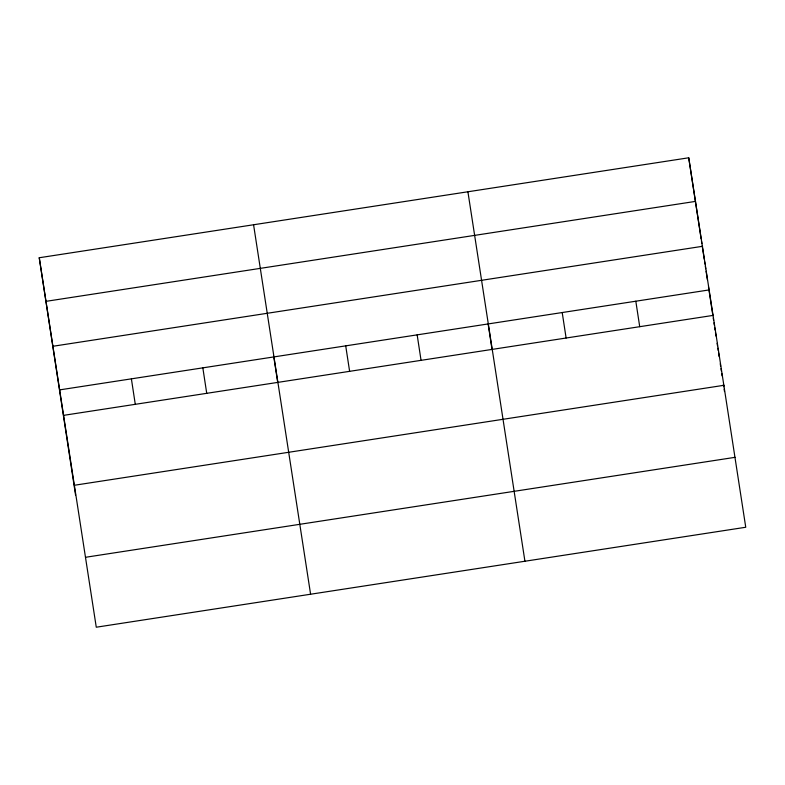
<?xml version="1.0" encoding="UTF-8"?>
<svg xmlns="http://www.w3.org/2000/svg" width="785" height="785" viewBox="0 0 785 785"><rect width="100%" height="100%" fill="white"/><g stroke="black" fill="none" stroke-linecap="round" stroke-linejoin="round"><path stroke-width="1.18" d="M39.25 257.745L688.73 157.785L745.75 527.255L96.27 627.215L39.25 257.745L75.576 495.119M46.079 301.332L695.559 201.382M53.115 346.244L702.595 246.294M59.945 389.841L709.424 289.881M63.84 415.314L713.33 315.364M74.546 485.238L724.025 385.288M85.565 557.281L735.054 457.331M467.909 191.775L524.929 561.246M253.575 224.755L310.595 594.225M688.73 157.785L701.113 238.728M701.486 241.132L701.859 243.546M702.222 245.96L704.253 259.197M704.616 261.601L704.989 263.995M705.352 266.4L705.725 268.804M706.088 271.208L707.373 279.607M708.472 286.81L712.888 315.629M713.251 318.033L713.624 320.437M713.987 322.831L714.36 325.235M714.723 327.649L715.096 330.063M715.459 332.467L716.018 336.088M717.127 343.32L717.49 345.734M717.863 348.147L718.226 350.552M718.599 352.965L719.148 356.586M720.257 363.818L720.63 366.232M720.993 368.636L721.366 371.05M721.739 373.464L722.102 375.868M723.397 384.307L723.76 386.72M724.133 389.134L724.506 391.548M635.821 301.214L639.716 326.688M562.207 312.538L566.113 338.021M488.201 324.401L492.058 349.619M417.159 334.861L421.054 360.344M345.714 345.861L349.619 371.334M273.69 356.184L277.733 382.599M202.834 367.851L206.73 393.324M131.389 378.841L135.285 404.324"/></g></svg>
